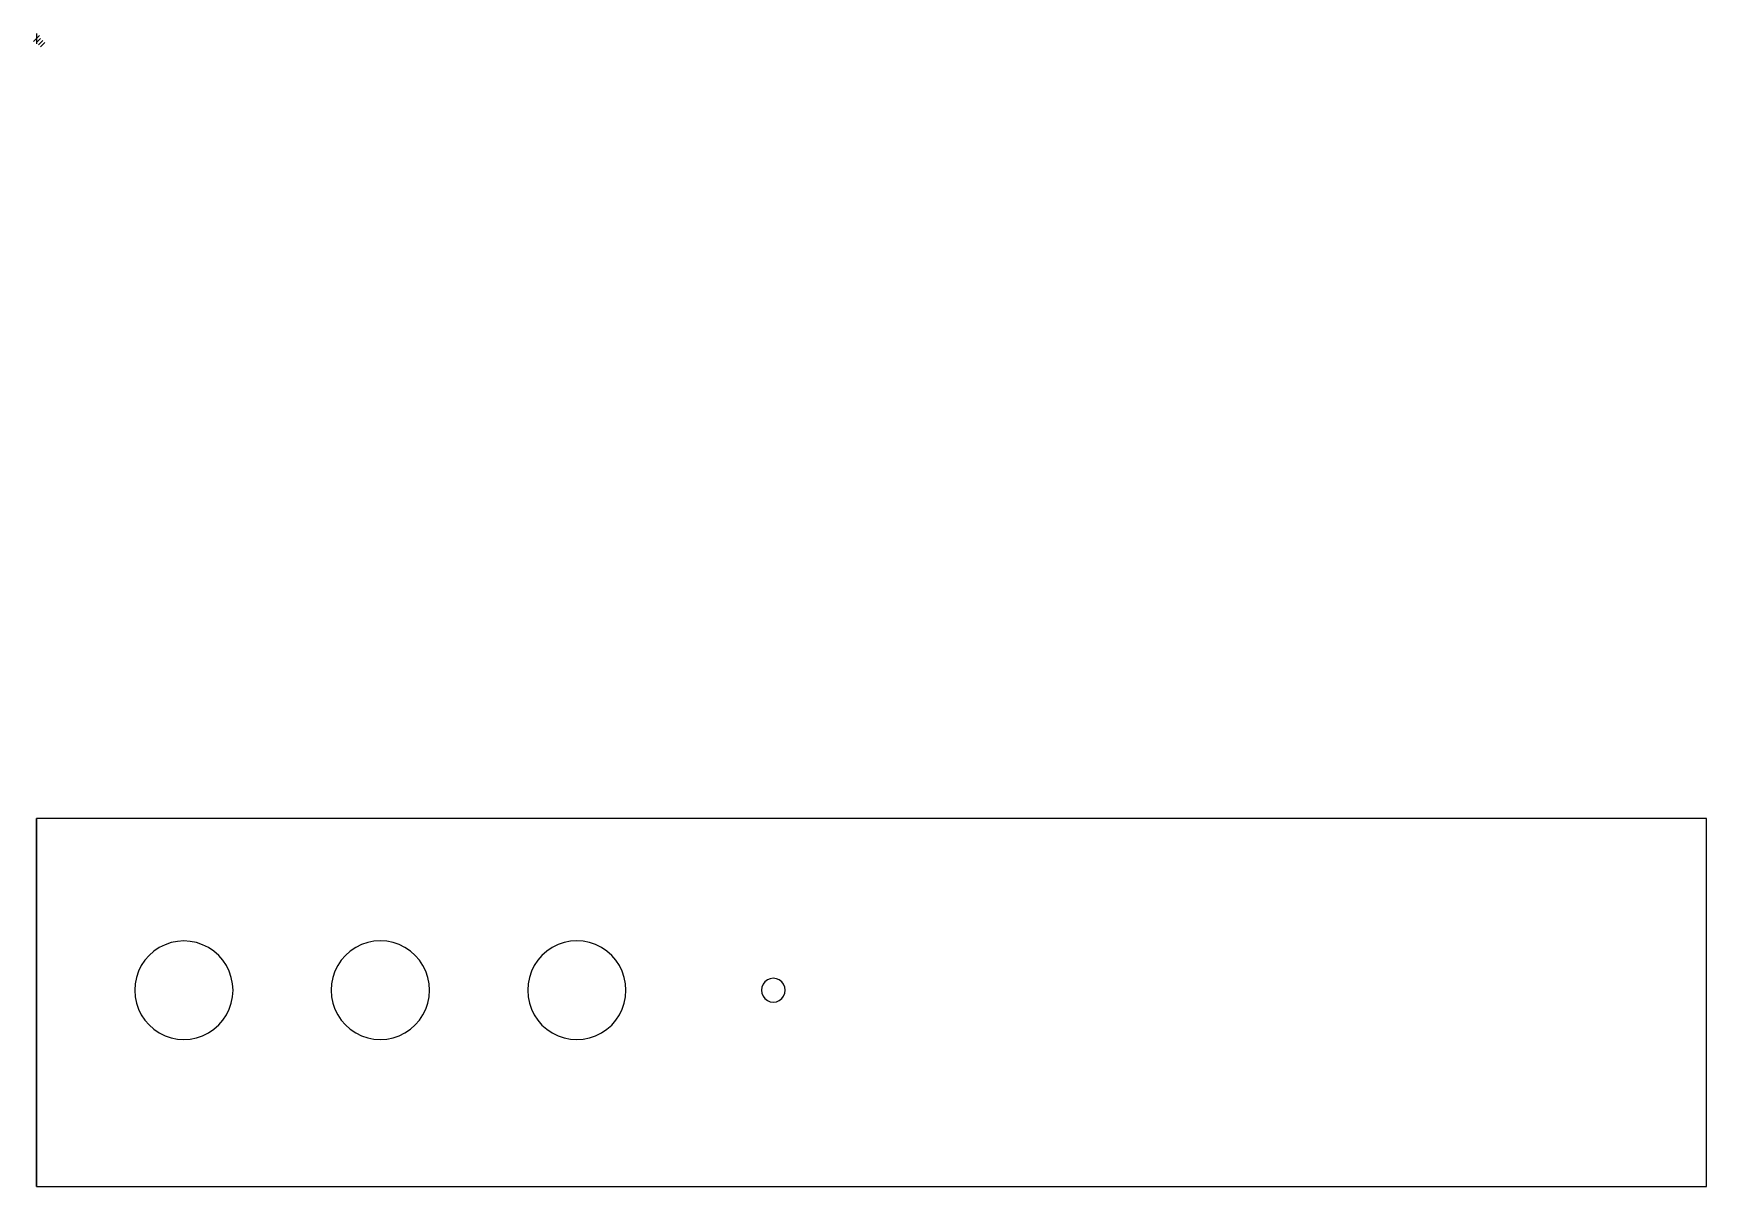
# Model space of a CAD drawing. Extents: x -1 to 461, y 0 to 318.
import ezdxf

# ---------------------------------------------------------------- set-up
doc = ezdxf.new("R2010")
doc.units = 0

msp = doc.modelspace()

# ---------------------------------------------------------------- linework, layer by layer
for p, q in [((0, 0.000245), (0, 101.600245)), ((460.586, 101.6), (0, 101.6)), ((0, 101.6), (0, 0.000249)), ((0, 101.6), (0, 0.000245)), ((460.586, 0.000249), (460.586, 101.6)), ((32.359925, 64.945678), (31.026949, 63.768951)), ((33.855978, 65.949353), (32.359925, 64.945678)), ((35.471772, 66.746064), (33.855978, 65.949353)), ((37.156308, 67.315143), (35.471772, 66.746064)), ((38.886672, 67.65659), (37.156308, 67.315143)), ((40.63995, 67.770406), (38.886672, 67.65659)), ((42.393228, 67.65659), (40.63995, 67.770406)), ((44.123592, 67.315143), (42.393228, 67.65659)), ((45.808128, 66.746064), (44.123592, 67.315143)), ((47.423922, 65.949353), (45.808128, 66.746064)), ((48.919975, 64.945678), (47.423922, 65.949353)), ((50.252951, 63.768951), (48.919975, 64.945678)), ((86.537462, 64.965696), (85.203883, 63.786253)), ((88.034705, 65.971796), (86.537462, 64.965696)), ((89.652138, 66.770476), (88.034705, 65.971796)), ((91.338573, 67.340961), (89.652138, 66.770476)), ((93.071011, 67.683252), (91.338573, 67.340961)), ((94.82645, 67.797349), (93.071011, 67.683252)), ((96.581889, 67.683252), (94.82645, 67.797349)), ((98.314327, 67.340961), (96.581889, 67.683252)), ((100.000762, 66.770476), (98.314327, 67.340961)), ((101.618195, 65.971796), (100.000762, 66.770476)), ((103.115438, 64.965696), (101.618195, 65.971796)), ((104.449017, 63.786253), (103.115438, 64.965696)), ((140.721232, 64.973022), (139.387433, 63.792584)), ((142.218911, 65.98001), (140.721232, 64.973022)), ((143.836943, 66.779411), (142.218911, 65.98001)), ((145.524074, 67.350411), (143.836943, 66.779411)), ((147.25727, 67.693011), (145.524074, 67.350411)), ((149.0135, 67.807211), (147.25727, 67.693011)), ((150.76973, 67.693011), (149.0135, 67.807211)), ((152.502926, 67.350411), (150.76973, 67.693011)), ((154.190057, 66.779411), (152.502926, 67.350411)), ((155.808089, 65.98001), (154.190057, 66.779411)), ((157.305768, 64.973022), (155.808089, 65.98001)), ((158.639567, 63.792584), (157.305768, 64.973022)), ((28.895914, 60.975795), (28.120697, 59.399097)), ((29.868472, 62.439034), (28.895914, 60.975795)), ((31.026949, 63.768951), (29.868472, 62.439034)), ((51.411428, 62.439034), (50.252951, 63.768951)), ((52.383986, 60.975795), (51.411428, 62.439034)), ((53.159203, 59.399097), (52.383986, 60.975795)), ((83.073472, 60.98716), (82.299515, 59.407421)), ((84.045407, 62.453423), (83.073472, 60.98716)), ((85.203883, 63.786253), (84.045407, 62.453423)), ((105.607493, 62.453423), (104.449017, 63.786253)), ((106.579428, 60.98716), (105.607493, 62.453423)), ((107.353385, 59.407421), (106.579428, 60.98716)), ((137.257253, 60.991317), (136.48376, 59.410465)), ((138.228959, 62.458687), (137.257253, 60.991317)), ((139.387433, 63.792584), (138.228959, 62.458687)), ((159.798041, 62.458687), (158.639567, 63.792584)), ((160.769747, 60.991317), (159.798041, 62.458687)), ((161.54324, 59.410465), (160.769747, 60.991317)), ((27.207969, 55.984784), (27.0933, 54.1869)), ((27.554242, 57.728805), (27.207969, 55.984784)), ((28.120697, 59.399097), (27.554242, 57.728805)), ((53.725658, 57.728805), (53.159203, 59.399097)), ((54.071931, 55.984784), (53.725658, 57.728805)), ((54.1866, 54.1869), (54.071931, 55.984784)), ((81.391292, 55.987335), (81.2799, 54.1869)), ((81.734976, 57.734161), (81.391292, 55.987335)), ((82.299515, 59.407421), (81.734976, 57.734161)), ((107.917924, 57.734161), (107.353385, 59.407421)), ((108.261608, 55.987335), (107.917924, 57.734161)), ((108.373, 54.1869), (108.261608, 55.987335)), ((135.57719, 55.988268), (135.467, 54.1869)), ((135.919924, 57.736119), (135.57719, 55.988268)), ((136.48376, 59.410465), (135.919924, 57.736119)), ((162.107076, 57.736119), (161.54324, 59.410465)), ((162.44981, 55.988268), (162.107076, 57.736119)), ((162.56, 54.1869), (162.44981, 55.988268)), ((200.372435, 55.827697), (200.053669, 55.042352)), ((200.883233, 56.504056), (200.372435, 55.827697)), ((201.564001, 57.032554), (200.883233, 56.504056)), ((202.35965, 57.36376), (201.564001, 57.032554)), ((203.2, 57.474162), (202.35965, 57.36376)), ((204.04035, 57.36376), (203.2, 57.474162)), ((204.835999, 57.032554), (204.04035, 57.36376)), ((205.516767, 56.504056), (204.835999, 57.032554)), ((206.027565, 55.827697), (205.516767, 56.504056)), ((206.346331, 55.042352), (206.027565, 55.827697)), ((27.0933, 54.1869), (27.207969, 52.389016)), ((27.207969, 52.389016), (27.554242, 50.644995)), ((53.725658, 50.644995), (54.071931, 52.389016)), ((54.071931, 52.389016), (54.1866, 54.1869)), ((54.1866, 54.1869), (54.1866, 54.1869)), ((81.2799, 54.1869), (81.391292, 52.386465)), ((81.391292, 52.386465), (81.734976, 50.639639)), ((107.917924, 50.639639), (108.261608, 52.386465)), ((108.261608, 52.386465), (108.373, 54.1869)), ((108.373, 54.1869), (108.373, 54.1869)), ((135.467, 54.1869), (135.57719, 52.385532)), ((135.57719, 52.385532), (135.919924, 50.637681)), ((162.107076, 50.637681), (162.44981, 52.385532)), ((162.44981, 52.385532), (162.56, 54.1869)), ((162.56, 54.1869), (162.56, 54.1869)), ((200.053669, 55.042352), (199.949, 54.1869)), ((199.949, 54.1869), (200.053669, 53.331448)), ((200.053669, 53.331448), (200.372435, 52.546103)), ((200.372435, 52.546103), (200.883233, 51.869744)), ((200.883233, 51.869744), (201.564001, 51.341246)), ((201.564001, 51.341246), (202.35965, 51.01004)), ((202.35965, 51.01004), (203.2, 50.899638)), ((203.2, 50.899638), (204.04035, 51.01004)), ((204.04035, 51.01004), (204.835999, 51.341246)), ((204.835999, 51.341246), (205.516767, 51.869744)), ((205.516767, 51.869744), (206.027565, 52.546103)), ((206.027565, 52.546103), (206.346331, 53.331448)), ((206.451, 54.1869), (206.346331, 55.042352)), ((206.346331, 53.331448), (206.451, 54.1869)), ((206.451, 54.1869), (206.451, 54.1869)), ((27.554242, 50.644995), (28.120697, 48.974703)), ((28.120697, 48.974703), (28.895914, 47.398005)), ((28.895914, 47.398005), (29.868472, 45.934766)), ((51.411428, 45.934766), (52.383986, 47.398005)), ((52.383986, 47.398005), (53.159203, 48.974703)), ((53.159203, 48.974703), (53.725658, 50.644995)), ((81.734976, 50.639639), (82.299515, 48.966379)), ((82.299515, 48.966379), (83.073472, 47.38664)), ((83.073472, 47.38664), (84.045407, 45.920377)), ((105.607493, 45.920377), (106.579428, 47.38664)), ((106.579428, 47.38664), (107.353385, 48.966379)), ((107.353385, 48.966379), (107.917924, 50.639639)), ((135.919924, 50.637681), (136.48376, 48.963335)), ((136.48376, 48.963335), (137.257253, 47.382483)), ((137.257253, 47.382483), (138.228959, 45.915113)), ((159.798041, 45.915113), (160.769747, 47.382483)), ((160.769747, 47.382483), (161.54324, 48.963335)), ((161.54324, 48.963335), (162.107076, 50.637681)), ((29.868472, 45.934766), (31.026949, 44.604849)), ((31.026949, 44.604849), (32.359925, 43.428122)), ((32.359925, 43.428122), (33.855978, 42.424447)), ((33.855978, 42.424447), (35.471772, 41.627736)), ((35.471772, 41.627736), (37.156308, 41.058657)), ((44.123592, 41.058657), (45.808128, 41.627736)), ((45.808128, 41.627736), (47.423922, 42.424447)), ((47.423922, 42.424447), (48.919975, 43.428122)), ((48.919975, 43.428122), (50.252951, 44.604849)), ((50.252951, 44.604849), (51.411428, 45.934766)), ((84.045407, 45.920377), (85.203883, 44.587547)), ((85.203883, 44.587547), (86.537462, 43.408104)), ((86.537462, 43.408104), (88.034705, 42.402004)), ((88.034705, 42.402004), (89.652138, 41.603324)), ((89.652138, 41.603324), (91.338573, 41.032839)), ((98.314327, 41.032839), (100.000762, 41.603324)), ((100.000762, 41.603324), (101.618195, 42.402004)), ((101.618195, 42.402004), (103.115438, 43.408104)), ((103.115438, 43.408104), (104.449017, 44.587547)), ((104.449017, 44.587547), (105.607493, 45.920377)), ((138.228959, 45.915113), (139.387433, 44.581216)), ((139.387433, 44.581216), (140.721232, 43.400778)), ((140.721232, 43.400778), (142.218911, 42.39379)), ((142.218911, 42.39379), (143.836943, 41.594389)), ((143.836943, 41.594389), (145.524074, 41.023389)), ((152.502926, 41.023389), (154.190057, 41.594389)), ((154.190057, 41.594389), (155.808089, 42.39379)), ((155.808089, 42.39379), (157.305768, 43.400778)), ((157.305768, 43.400778), (158.639567, 44.581216)), ((158.639567, 44.581216), (159.798041, 45.915113)), ((37.156308, 41.058657), (38.886672, 40.71721)), ((38.886672, 40.71721), (40.63995, 40.603394)), ((40.63995, 40.603394), (42.393228, 40.71721)), ((42.393228, 40.71721), (44.123592, 41.058657)), ((91.338573, 41.032839), (93.071011, 40.690548)), ((93.071011, 40.690548), (94.82645, 40.576451)), ((94.82645, 40.576451), (96.581889, 40.690548)), ((96.581889, 40.690548), (98.314327, 41.032839)), ((145.524074, 41.023389), (147.25727, 40.680789)), ((147.25727, 40.680789), (149.0135, 40.566589)), ((149.0135, 40.566589), (150.76973, 40.680789)), ((150.76973, 40.680789), (152.502926, 41.023389)), ((0, 0.000245), (460.586, 0.000245))]:
    msp.add_line(p, q)
at = {"layer": 'Layer 1'}
for p, q in [((0.846666, 317.647), (-0.846666, 315.953)), ((0, 318.211), (0, 315.389)), ((1.12889, 316.8), (0, 315.67111)), ((1.69333, 316.236), (0.56444, 315.10711)), ((2.25778, 315.671), (1.12889, 314.54211))]:
    msp.add_line(p, q, dxfattribs=at)

doc.saveas('drawing.dxf')
